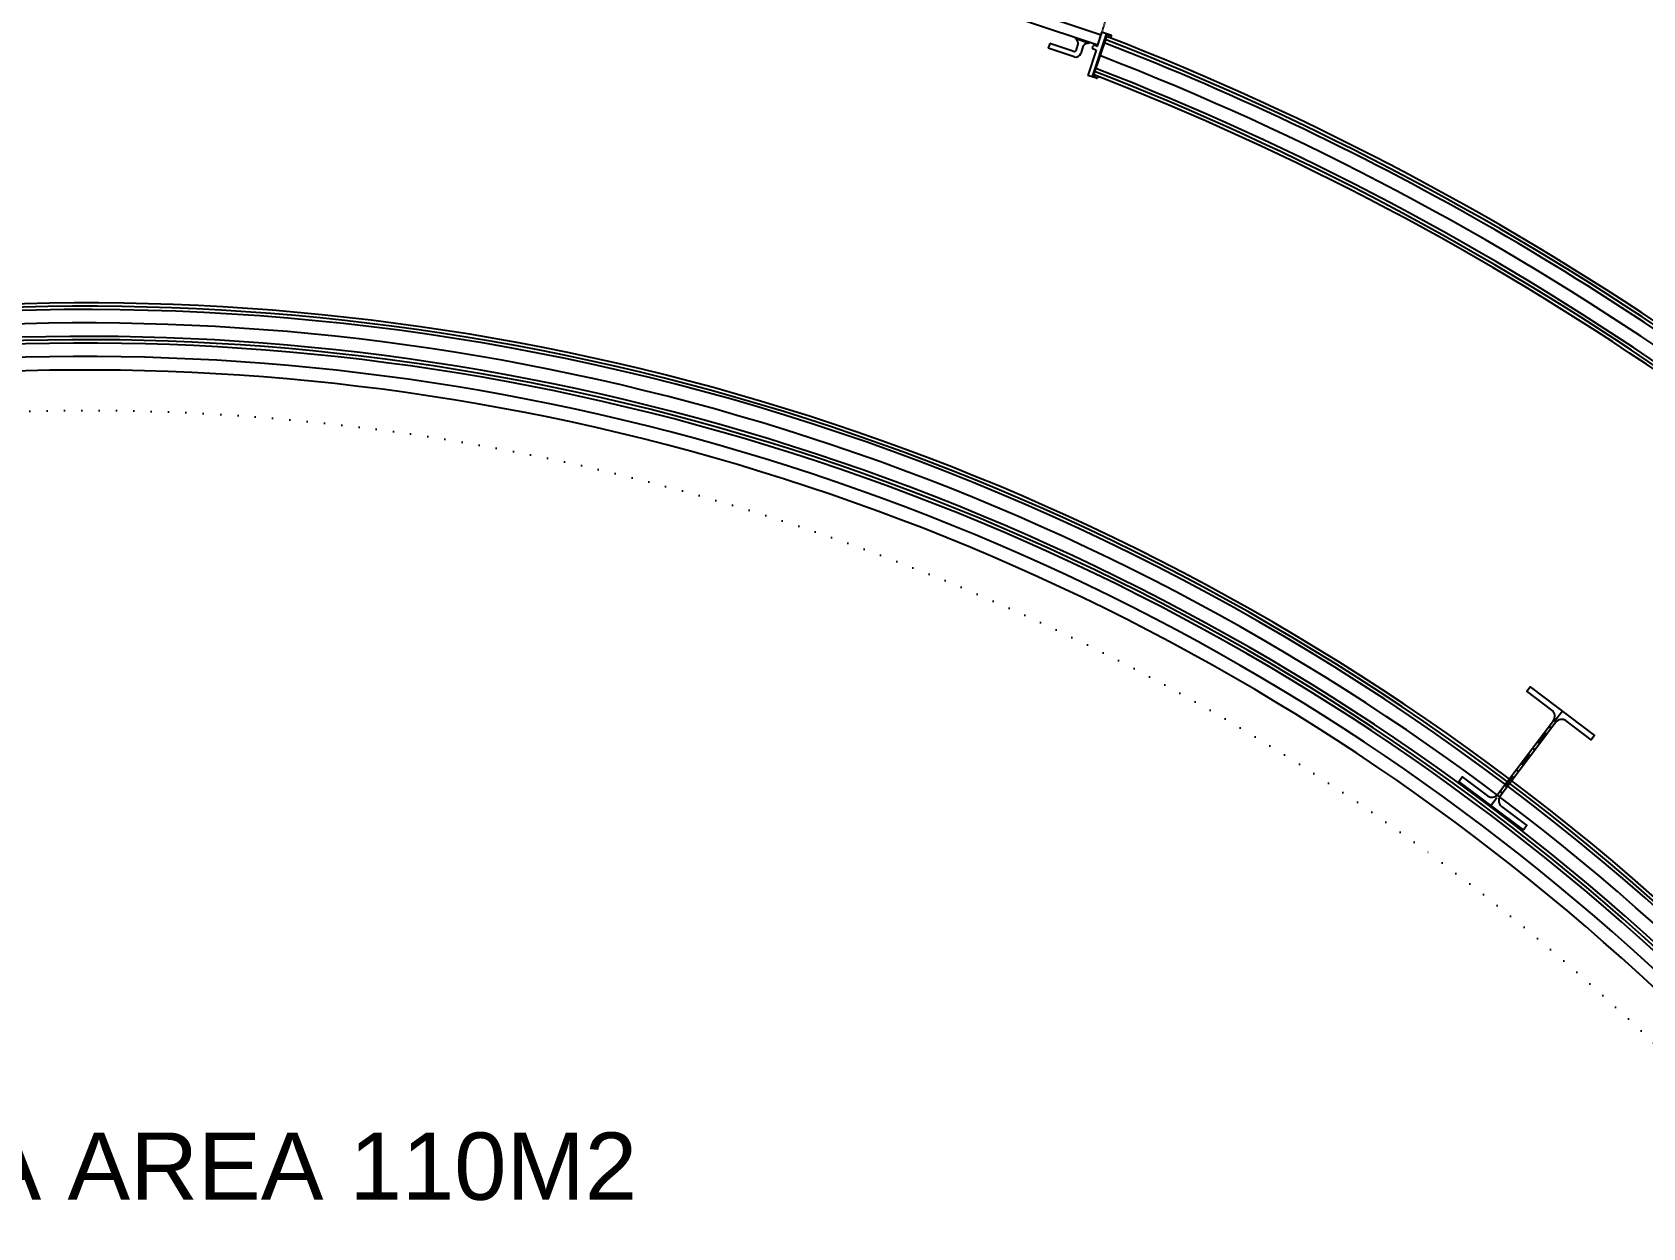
# Model space of a CAD drawing. Header units: millimetres. Extents: x 132785 to 150483, y 90225 to 103753.
# Drawn here: x 135701 to 136300, y 93785 to 94229 of the extents above; entities that cross this region are included whole.
import ezdxf

# ---------------------------------------------------------------- set-up
doc = ezdxf.new("R2010")
doc.units = ezdxf.units.MM
for name, pattern in [('061-GZM-AP-100$0$DASHDOT', [1, 0.5, -0.25, 0, -0.25]), ('061-GZM-AP-100$0$HIDDEN', [0.375, 0.25, -0.125]), ('DOT', [6.35, 0, -6.35])]:
    doc.linetypes.add(name, pattern=pattern)
doc.layers.add('061-GZM-AP-100$0$A-kapi', color=2, linetype='Continuous')
doc.layers.add('061-GZM-AP-100$0$A-kiris', color=252, linetype='Continuous', lineweight=0)
doc.styles.get("Standard").update_dxf_attribs({"font": 'arial.ttf'})

msp = doc.modelspace()

# ---------------------------------------------------------------- linework, layer by layer
at = {"color": 253, "linetype": '061-GZM-AP-100$0$DASHDOT', "ltscale": 10}
msp.add_line((136269.705, 93977.062), (136243.225, 93941.922), dxfattribs=at)
at = {"color": 253, "linetype": 'Continuous'}
msp.add_lwpolyline([(136247.105, 93941.628), (136256.469, 93934.572), (136255.205, 93932.895), (136231.246, 93950.949), (136232.51, 93952.626), (136241.874, 93945.57, 0.4142136), (136245.655, 93946.101), (136266.357, 93973.575, 0.4142136), (136265.826, 93977.356), (136256.462, 93984.412), (136257.726, 93986.089), (136281.685, 93968.035), (136280.421, 93966.358), (136271.057, 93973.414, 0.4142136), (136267.276, 93972.882), (136246.573, 93945.409, 0.4142136)], format="xyb", close=True, dxfattribs=at)
at = {"color": 253}
for radius, start, end in [(1510, 70.5, 150.5), (1450, 70.5, 150.5), (1050, 55.319765, 68.813418), (1047.5, 51.183737, 68.806899), (1048.75, 55.254186, 68.810162), (1036.25, 42.223669, 68.777173), (1037.5, 42.220257, 68.780508), (1035, 42.214896, 68.786023), (877.5, 324.469171, 141.530744), (878.75, 334.813528, 131.186478), (880, 334.894338, 131.105668), (867.5, 276.018284, 144.981716), (866.25, 276.098149, 144.901851), (865, 276.178241, 144.821759)]:
    msp.add_arc((135720.849, 93248.707), radius, start, end, dxfattribs=at)
at = {"color": 253, "ltscale": 12}
for radius, start, end in [(1042.5, 42.206692, 68.793766), (872.5, 276.029645, 141.850752)]:
    msp.add_arc((135720.849, 93248.707), radius, start, end, dxfattribs=at)
for radius, start, end in [(860, 276.167645, 144.832355), (855, 276.156926, 144.843074)]:
    msp.add_arc((135720.849, 93248.707), radius, start, end)
at = {"color": 253, "linetype": 'DOT'}
msp.add_arc((135720.849, 93248.707), 840, 277.180119, 143.819919, dxfattribs=at)
at = {"layer": '061-GZM-AP-100$0$A-kapi', "color": 253, "ltscale": 3}
for p, q in [((136007.366, 94258.762), (136098.428, 94228.369)), ((136006.097, 94254.959), (136097.159, 94224.566)), ((136093.69, 94225.221), (136088.943, 94226.805)), ((136100.325, 94227.736), (136095.576, 94213.508)), ((136101.292, 94228.2), (136100.353, 94228.513)), ((136079.29, 94225.068), (136078.72, 94223.36)), ((136088.308, 94220.159), (136078.72, 94223.36)), ((136087.929, 94222.185), (136079.29, 94225.068)), ((136089.195, 94222.817), (136089.863, 94224.819)), ((136091.762, 94224.186), (136090.84, 94221.424))]:
    msp.add_line(p, q, dxfattribs=at)
at = {"layer": '061-GZM-AP-100$0$A-kapi', "color": 253}
for p, q in [((136095.139, 94212.89), (136100.353, 94228.513)), ((136097.035, 94224.196), (136098.68, 94229.124)), ((136097.146, 94224.528), (136098.68, 94229.124)), ((136102.171, 94228.117), (136098.87, 94229.219)), ((136101.292, 94228.2), (136101.078, 94227.559)), ((136101.122, 94227.47), (136101.345, 94227.396)), ((136101.345, 94227.396), (136101.947, 94227.195)), ((136102.036, 94227.239), (136102.266, 94227.928)), ((136096.529, 94222.678), (136093.387, 94213.264)), ((136095.134, 94223.301), (136095.483, 94224.345)), ((136096.529, 94222.678), (136095.229, 94223.112)), ((136096.782, 94224.069), (136095.672, 94224.44)), ((136096.702, 94212.158), (136093.387, 94213.264)), ((136095.139, 94212.89), (136095.95, 94212.62)), ((136095.95, 94212.62), (136096.157, 94213.24)), ((136096.245, 94213.284), (136096.848, 94213.083)), ((136096.848, 94213.083), (136097.07, 94213.009)), ((136097.115, 94212.92), (136096.892, 94212.253))]:
    msp.add_line(p, q, dxfattribs=at)
at = {"layer": '061-GZM-AP-100$0$A-kapi', "color": 253, "linetype": '061-GZM-AP-100$0$HIDDEN'}
msp.add_arc((136007.366, 94258.762), 96, 341.54285, 71.542838, dxfattribs=at)
at = {"layer": '061-GZM-AP-100$0$A-kapi', "color": 253, "ltscale": 3}
for centre, radius, start, end in [((136089.598, 94227.361), 0.859, 178.306525, 220.305494), ((136087.42, 94224.858), 2.472, 3.484298, 51.972002), ((136088.246, 94223.134), 1.001, 251.542838, 341.542838), ((136088.941, 94222.058), 2.002, 251.542838, 341.542838), ((136089.388, 94224.978), 0.5, 341.542838, 3.484298), ((136092.236, 94224.027), 0.5, 139.601377, 161.542838), ((136093.738, 94222.749), 2.472, 91.113673, 139.601377), ((136093.5, 94226.058), 0.859, 282.780181, 324.779151)]:
    msp.add_arc(centre, radius, start, end, dxfattribs=at)
at = {"layer": '061-GZM-AP-100$0$A-kapi', "color": 253}
for centre, radius, start, end in [((136098.823, 94229.077), 0.15, 71.542838, 161.542838), ((136101.144, 94227.537), 0.07, 161.542838, 251.542838), ((136101.97, 94227.261), 0.07, 251.542838, 341.542838), ((136102.124, 94227.975), 0.15, 341.542838, 71.542838), ((136095.277, 94223.254), 0.15, 161.542838, 251.542838), ((136095.625, 94224.297), 0.15, 71.542838, 161.542838), ((136096.846, 94224.259), 0.2, 251.542838, 341.542838), ((136096.223, 94213.218), 0.07, 71.542838, 161.542838), ((136096.749, 94212.3), 0.15, 251.542838, 341.542838), ((136097.048, 94212.943), 0.07, 341.542838, 71.542838)]:
    msp.add_arc(centre, radius, start, end, dxfattribs=at)
at = {"layer": '061-GZM-AP-100$0$A-kiris', "color": 253, "linetype": '061-GZM-AP-100$0$HIDDEN', "ltscale": 50}
for radius in [1450, 1400]:
    msp.add_circle((135720.849, 93248.707), radius, dxfattribs=at)

# ---------------------------------------------------------------- texts
at = {"color": 253, "insert": (135489.411, 93820.485), "char_height": 25, "attachment_point": 1}
msp.add_mtext_dynamic_manual_height_columns('MULTİMEDİA AREA 110M2', width=509.70191, gutter_width=12.5, heights=[0], dxfattribs=at)

doc.saveas('drawing.dxf')
